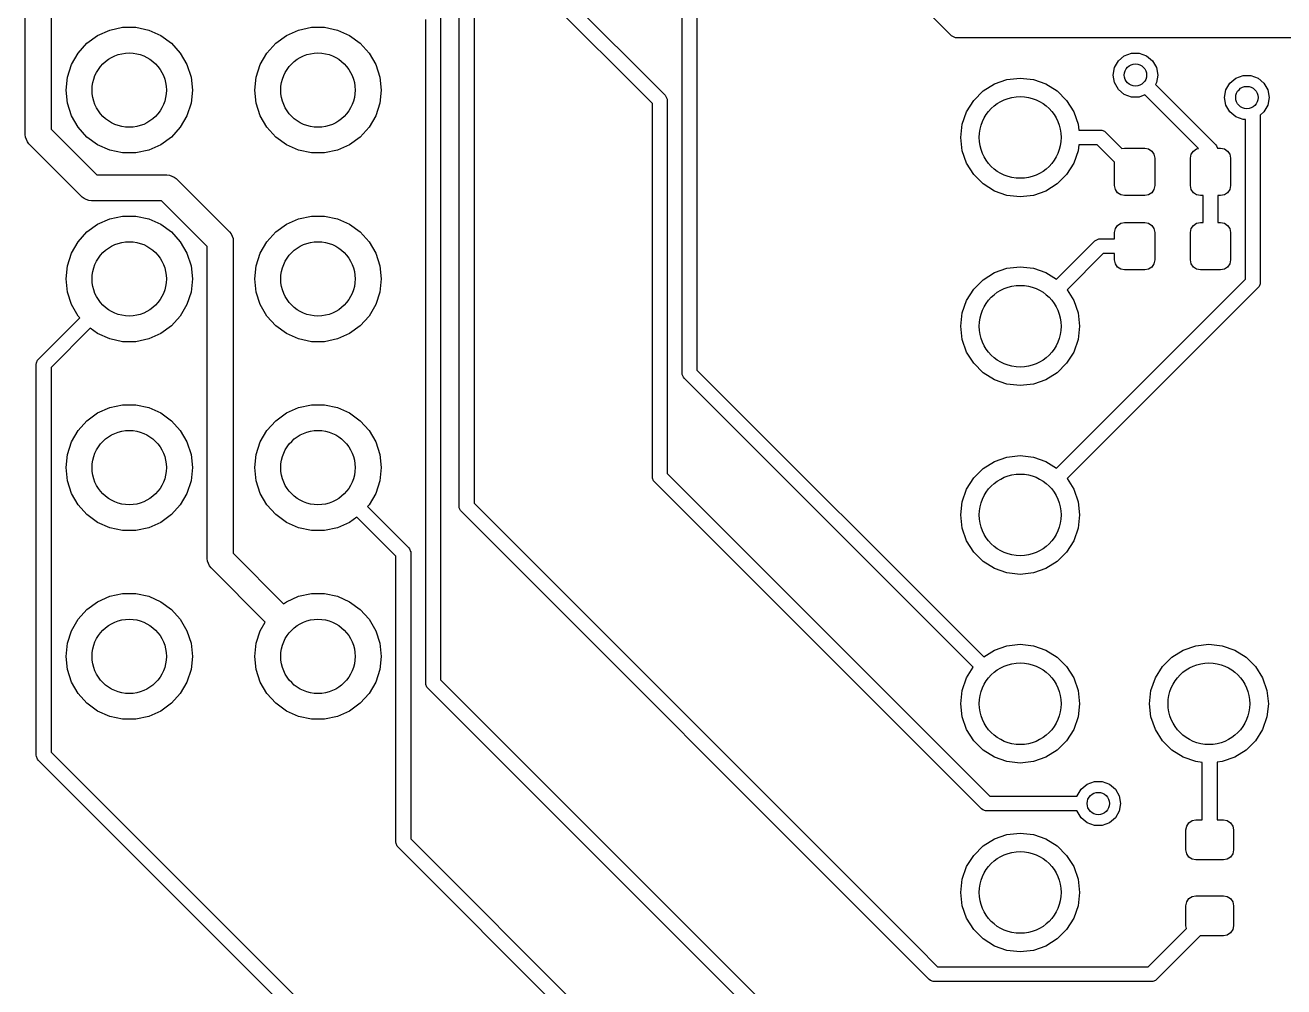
# Model space of a CAD drawing. Extents: x 2.09 to 5.54, y -4.3 to -1.49.
# Drawn here: x 2.089 to 2.756, y -3.719 to -3.21 of the extents above; entities that cross this region are included whole.
import ezdxf

# ---------------------------------------------------------------- set-up
doc = ezdxf.new("R2010")
doc.units = 0
doc.header["$MEASUREMENT"] = 0
doc.layers.add('BLACK', color=7, linetype='CONTINUOUS')

msp = doc.modelspace()

# ---------------------------------------------------------------- linework, layer by layer
at = {"layer": 'BLACK', "linetype": 'CONTINUOUS'}
for p, q in [((2.43701, -3.394), (2.43701, -2.99376)), ((2.44488, -2.99213), (2.44488, -3.39237)), ((2.08898, -3.26761), (2.08898, -3.02412)), ((2.10276, -3.02697), (2.10276, -3.26476)), ((2.26774, -3.08659), (2.42798, -3.24682)), ((2.42126, -3.25124), (2.26333, -3.09331)), ((2.57977, -3.21526), (2.48737, -3.12286)), ((2.3189, -3.24803), (2.3189, -3.19992)), ((2.32677, -3.19992), (2.32677, -3.24803)), ((2.30118, -3.55817), (2.30118, -3.20675)), ((2.30906, -3.20512), (2.30906, -3.55654)), ((2.12736, -3.21511), (2.13375, -3.21227)), ((2.13375, -3.21227), (2.1406, -3.21081)), ((2.1406, -3.21081), (2.14759, -3.21081)), ((2.14759, -3.21081), (2.15444, -3.21227)), ((2.15444, -3.21227), (2.16083, -3.21511)), ((2.22736, -3.21511), (2.23375, -3.21227)), ((2.23375, -3.21227), (2.2406, -3.21081)), ((2.2406, -3.21081), (2.24759, -3.21081)), ((2.24759, -3.21081), (2.25444, -3.21227)), ((2.25444, -3.21227), (2.26083, -3.21511)), ((2.11702, -3.22442), (2.1217, -3.21923)), ((2.1217, -3.21923), (2.12736, -3.21511)), ((2.16083, -3.21511), (2.16649, -3.21923)), ((2.16649, -3.21923), (2.17117, -3.22442)), ((2.21702, -3.22442), (2.2217, -3.21923)), ((2.2217, -3.21923), (2.22736, -3.21511)), ((2.26083, -3.21511), (2.26649, -3.21923)), ((2.26649, -3.21923), (2.27117, -3.22442)), ((2.58036, -3.21575), (2.57977, -3.21526)), ((2.58078, -3.21592), (2.58036, -3.21575)), ((2.58178, -3.21633), (2.58078, -3.21592)), ((2.58255, -3.21641), (2.58178, -3.21633)), ((3.01399, -3.21641), (2.58255, -3.21641)), ((2.11352, -3.23048), (2.11702, -3.22442)), ((2.17117, -3.22442), (2.17467, -3.23048)), ((2.21352, -3.23048), (2.21702, -3.22442)), ((2.27117, -3.22442), (2.27467, -3.23048)), ((2.66812, -3.2285), (2.67126, -3.22587)), ((2.67126, -3.22587), (2.67511, -3.22446)), ((2.67511, -3.22446), (2.67922, -3.22446)), ((2.67922, -3.22446), (2.68307, -3.22587)), ((2.68307, -3.22587), (2.68621, -3.2285)), ((2.11136, -3.23714), (2.11352, -3.23048)), ((2.17467, -3.23048), (2.17683, -3.23714)), ((2.21136, -3.23714), (2.21352, -3.23048)), ((2.27467, -3.23048), (2.27683, -3.23714)), ((2.66535, -3.23609), (2.66607, -3.23205)), ((2.66607, -3.23205), (2.66812, -3.2285)), ((2.68621, -3.2285), (2.68826, -3.23205)), ((2.68826, -3.23205), (2.68898, -3.23609)), ((2.11063, -3.24409), (2.11136, -3.23714)), ((2.17683, -3.23714), (2.17756, -3.24409)), ((2.21063, -3.24409), (2.21136, -3.23714)), ((2.27683, -3.23714), (2.27756, -3.24409)), ((2.60244, -3.24079), (2.6091, -3.23846)), ((2.6091, -3.23846), (2.61611, -3.23767)), ((2.61611, -3.23767), (2.62312, -3.23846)), ((2.62312, -3.23846), (2.62978, -3.24079)), ((2.66607, -3.24013), (2.66535, -3.23609)), ((2.66812, -3.24369), (2.66607, -3.24013)), ((2.68826, -3.24013), (2.68772, -3.24108)), ((2.68898, -3.23609), (2.68826, -3.24013)), ((2.72512, -3.24399), (2.72717, -3.24044)), ((2.72717, -3.24044), (2.73031, -3.2378)), ((2.73031, -3.2378), (2.73417, -3.2364)), ((2.73417, -3.2364), (2.73827, -3.2364)), ((2.73827, -3.2364), (2.74213, -3.2378)), ((2.74213, -3.2378), (2.74527, -3.24044)), ((2.74527, -3.24044), (2.74732, -3.24399)), ((2.11136, -3.25105), (2.11063, -3.24409)), ((2.17756, -3.24409), (2.17683, -3.25105)), ((2.21136, -3.25105), (2.21063, -3.24409)), ((2.27756, -3.24409), (2.27683, -3.25105)), ((2.42798, -3.24682), (2.42847, -3.24742)), ((2.59149, -3.24953), (2.59647, -3.24454)), ((2.59647, -3.24454), (2.60244, -3.24079)), ((2.62978, -3.24079), (2.63575, -3.24454)), ((2.63575, -3.24454), (2.64073, -3.24953)), ((2.67126, -3.24632), (2.66812, -3.24369)), ((2.67511, -3.24773), (2.67126, -3.24632)), ((2.68216, -3.24666), (2.67922, -3.24773)), ((2.71052, -3.27502), (2.68216, -3.24666)), ((2.68772, -3.24108), (2.71971, -3.27307)), ((2.72441, -3.24803), (2.72512, -3.24399)), ((2.74732, -3.24399), (2.74803, -3.24803)), ((2.11352, -3.25771), (2.11136, -3.25105)), ((2.17683, -3.25105), (2.17467, -3.25771)), ((2.21352, -3.25771), (2.21136, -3.25105)), ((2.27683, -3.25105), (2.27467, -3.25771)), ((2.3189, -3.46457), (2.3189, -3.24803)), ((2.32677, -3.24803), (2.32677, -3.46294)), ((2.42126, -3.44882), (2.42126, -3.25124)), ((2.42847, -3.24742), (2.42847, -3.24742)), ((2.42847, -3.24742), (2.42906, -3.24884)), ((2.42906, -3.24884), (2.42913, -3.24961)), ((2.42913, -3.24961), (2.42913, -3.44719)), ((2.58773, -3.2555), (2.59149, -3.24953)), ((2.64073, -3.24953), (2.64449, -3.2555)), ((2.67922, -3.24773), (2.67511, -3.24773)), ((2.72512, -3.25207), (2.72441, -3.24803)), ((2.72717, -3.25562), (2.72512, -3.25207)), ((2.74732, -3.25207), (2.74527, -3.25562)), ((2.74803, -3.24803), (2.74732, -3.25207)), ((2.11702, -3.26376), (2.11352, -3.25771)), ((2.17467, -3.25771), (2.17117, -3.26376)), ((2.21702, -3.26376), (2.21352, -3.25771)), ((2.27467, -3.25771), (2.27117, -3.26376)), ((2.5854, -3.26216), (2.58773, -3.2555)), ((2.64449, -3.2555), (2.64682, -3.26216)), ((2.73031, -3.25826), (2.72717, -3.25562)), ((2.73417, -3.25966), (2.73031, -3.25826)), ((2.73543, -3.25966), (2.73417, -3.25966)), ((2.73543, -3.34427), (2.73543, -3.25966)), ((2.74527, -3.25562), (2.74331, -3.25727)), ((2.74331, -3.25727), (2.74331, -3.34591)), ((2.10276, -3.26476), (2.12697, -3.28898)), ((2.1217, -3.26896), (2.11702, -3.26376)), ((2.17117, -3.26376), (2.16649, -3.26896)), ((2.2217, -3.26896), (2.21702, -3.26376)), ((2.27117, -3.26376), (2.26649, -3.26896)), ((2.58461, -3.26917), (2.5854, -3.26216)), ((2.64682, -3.26216), (2.64716, -3.26523)), ((2.64716, -3.26523), (2.65854, -3.26523)), ((2.65854, -3.26523), (2.6593, -3.2653)), ((2.6593, -3.2653), (2.66072, -3.26589)), ((2.66072, -3.26589), (2.66132, -3.26638)), ((2.66132, -3.26638), (2.67003, -3.27509)), ((2.08911, -3.26896), (2.08898, -3.26761)), ((2.09014, -3.27144), (2.08911, -3.26896)), ((2.09099, -3.27249), (2.09014, -3.27144)), ((2.09014, -3.27144), (2.09014, -3.27144)), ((2.11925, -3.30074), (2.09099, -3.27249)), ((2.12736, -3.27308), (2.1217, -3.26896)), ((2.13375, -3.27592), (2.12736, -3.27308)), ((2.16083, -3.27308), (2.15444, -3.27592)), ((2.16649, -3.26896), (2.16083, -3.27308)), ((2.22736, -3.27308), (2.2217, -3.26896)), ((2.23375, -3.27592), (2.22736, -3.27308)), ((2.26083, -3.27308), (2.25444, -3.27592)), ((2.26649, -3.26896), (2.26083, -3.27308)), ((2.5854, -3.27617), (2.58461, -3.26917)), ((2.64716, -3.2731), (2.64682, -3.27617)), ((2.6569, -3.2731), (2.64716, -3.2731)), ((2.66614, -3.28234), (2.6569, -3.2731)), ((2.71971, -3.27307), (2.7202, -3.27367)), ((2.7202, -3.27367), (2.72067, -3.2748)), ((2.1406, -3.27738), (2.13375, -3.27592)), ((2.14759, -3.27738), (2.1406, -3.27738)), ((2.15444, -3.27592), (2.14759, -3.27738)), ((2.2406, -3.27738), (2.23375, -3.27592)), ((2.24759, -3.27738), (2.2406, -3.27738)), ((2.25444, -3.27592), (2.24759, -3.27738)), ((2.58773, -3.28283), (2.5854, -3.27617)), ((2.64682, -3.27617), (2.64449, -3.28283)), ((2.67003, -3.27509), (2.67146, -3.2748)), ((2.67146, -3.2748), (2.68209, -3.2748)), ((2.68209, -3.2748), (2.68412, -3.27521)), ((2.68412, -3.27521), (2.68584, -3.27636)), ((2.68584, -3.27636), (2.687, -3.27808)), ((2.687, -3.27808), (2.6874, -3.28012)), ((2.6874, -3.28012), (2.6874, -3.29469)), ((2.7063, -3.28012), (2.7067, -3.27808)), ((2.7063, -3.29469), (2.7063, -3.28012)), ((2.7067, -3.27808), (2.70786, -3.27636)), ((2.70786, -3.27636), (2.70958, -3.27521)), ((2.70958, -3.27521), (2.71052, -3.27502)), ((2.72067, -3.2748), (2.72224, -3.2748)), ((2.72224, -3.2748), (2.72428, -3.27521)), ((2.72428, -3.27521), (2.726, -3.27636)), ((2.726, -3.27636), (2.72715, -3.27808)), ((2.72715, -3.27808), (2.72756, -3.28012)), ((2.72756, -3.28012), (2.72756, -3.29469)), ((2.59149, -3.2888), (2.58773, -3.28283)), ((2.64449, -3.28283), (2.64073, -3.2888)), ((2.66614, -3.29469), (2.66614, -3.28234)), ((2.12697, -3.28898), (2.16407, -3.28898)), ((2.16407, -3.28898), (2.16542, -3.28911)), ((2.16542, -3.28911), (2.1679, -3.29014)), ((2.1679, -3.29014), (2.1679, -3.29014)), ((2.1679, -3.29014), (2.16894, -3.29099)), ((2.16894, -3.29099), (2.19719, -3.31925)), ((2.59647, -3.29379), (2.59149, -3.2888)), ((2.60244, -3.29754), (2.59647, -3.29379)), ((2.63575, -3.29379), (2.62978, -3.29754)), ((2.64073, -3.2888), (2.63575, -3.29379)), ((2.6091, -3.29987), (2.60244, -3.29754)), ((2.61611, -3.30066), (2.6091, -3.29987)), ((2.62312, -3.29987), (2.61611, -3.30066)), ((2.62978, -3.29754), (2.62312, -3.29987)), ((2.66655, -3.29672), (2.66614, -3.29469)), ((2.6677, -3.29844), (2.66655, -3.29672)), ((2.66942, -3.2996), (2.6677, -3.29844)), ((2.67146, -3.3), (2.66942, -3.2996)), ((2.68209, -3.3), (2.67146, -3.3)), ((2.68412, -3.2996), (2.68209, -3.3)), ((2.68584, -3.29844), (2.68412, -3.2996)), ((2.687, -3.29672), (2.68584, -3.29844)), ((2.6874, -3.29469), (2.687, -3.29672)), ((2.7067, -3.29672), (2.7063, -3.29469)), ((2.70786, -3.29844), (2.7067, -3.29672)), ((2.70958, -3.2996), (2.70786, -3.29844)), ((2.71161, -3.3), (2.70958, -3.2996)), ((2.71299, -3.3), (2.71161, -3.3)), ((2.71299, -3.31417), (2.71299, -3.3)), ((2.72224, -3.3), (2.72087, -3.3)), ((2.72087, -3.3), (2.72087, -3.31417)), ((2.72428, -3.2996), (2.72224, -3.3)), ((2.726, -3.29844), (2.72428, -3.2996)), ((2.72715, -3.29672), (2.726, -3.29844)), ((2.72756, -3.29469), (2.72715, -3.29672)), ((2.12029, -3.30159), (2.11925, -3.30074)), ((2.12132, -3.30202), (2.12029, -3.30159)), ((2.12029, -3.30159), (2.12029, -3.30159)), ((2.12277, -3.30262), (2.12132, -3.30202)), ((2.12412, -3.30276), (2.12277, -3.30262)), ((2.12277, -3.30262), (2.12277, -3.30262)), ((2.16122, -3.30276), (2.12412, -3.30276)), ((2.18543, -3.32697), (2.16122, -3.30276)), ((2.12736, -3.31511), (2.13375, -3.31227)), ((2.13375, -3.31227), (2.1406, -3.31081)), ((2.1406, -3.31081), (2.14759, -3.31081)), ((2.14759, -3.31081), (2.15444, -3.31227)), ((2.15444, -3.31227), (2.16083, -3.31511)), ((2.22736, -3.31511), (2.23375, -3.31227)), ((2.23375, -3.31227), (2.2406, -3.31081)), ((2.2406, -3.31081), (2.24759, -3.31081)), ((2.24759, -3.31081), (2.25444, -3.31227)), ((2.25444, -3.31227), (2.26083, -3.31511)), ((2.11702, -3.32442), (2.1217, -3.31923)), ((2.1217, -3.31923), (2.12736, -3.31511)), ((2.16083, -3.31511), (2.16649, -3.31923)), ((2.16649, -3.31923), (2.17117, -3.32442)), ((2.19719, -3.31925), (2.19805, -3.32029)), ((2.19805, -3.32029), (2.19805, -3.32029)), ((2.19805, -3.32029), (2.19805, -3.32029)), ((2.19805, -3.32029), (2.19908, -3.32277)), ((2.21702, -3.32442), (2.2217, -3.31923)), ((2.2217, -3.31923), (2.22736, -3.31511)), ((2.26083, -3.31511), (2.26649, -3.31923)), ((2.26649, -3.31923), (2.27117, -3.32442)), ((2.66614, -3.31949), (2.66655, -3.31745)), ((2.66614, -3.32283), (2.66614, -3.31949)), ((2.66655, -3.31745), (2.6677, -3.31573)), ((2.6677, -3.31573), (2.66942, -3.31458)), ((2.66942, -3.31458), (2.67146, -3.31417)), ((2.67146, -3.31417), (2.68209, -3.31417)), ((2.68209, -3.31417), (2.68412, -3.31458)), ((2.68412, -3.31458), (2.68584, -3.31573)), ((2.68584, -3.31573), (2.687, -3.31745)), ((2.687, -3.31745), (2.6874, -3.31949)), ((2.6874, -3.31949), (2.6874, -3.33406)), ((2.7063, -3.31949), (2.7067, -3.31745)), ((2.7063, -3.33406), (2.7063, -3.31949)), ((2.7067, -3.31745), (2.70786, -3.31573)), ((2.70786, -3.31573), (2.70958, -3.31458)), ((2.70958, -3.31458), (2.71161, -3.31417)), ((2.71161, -3.31417), (2.71299, -3.31417)), ((2.72087, -3.31417), (2.72224, -3.31417)), ((2.72224, -3.31417), (2.72428, -3.31458)), ((2.72428, -3.31458), (2.726, -3.31573)), ((2.726, -3.31573), (2.72715, -3.31745)), ((2.72715, -3.31745), (2.72756, -3.31949)), ((2.72756, -3.31949), (2.72756, -3.33406)), ((2.11352, -3.33048), (2.11702, -3.32442)), ((2.17117, -3.32442), (2.17467, -3.33048)), ((2.18543, -3.49232), (2.18543, -3.32697)), ((2.19908, -3.32277), (2.19908, -3.32277)), ((2.19908, -3.32277), (2.19921, -3.32412)), ((2.19921, -3.32412), (2.19921, -3.48947)), ((2.21352, -3.33048), (2.21702, -3.32442)), ((2.27117, -3.32442), (2.27467, -3.33048)), ((2.63539, -3.34432), (2.65572, -3.32399)), ((2.65572, -3.32399), (2.65632, -3.3235)), ((2.65632, -3.3235), (2.65774, -3.32291)), ((2.65774, -3.32291), (2.6585, -3.32283)), ((2.6585, -3.32283), (2.66614, -3.32283)), ((2.11136, -3.33714), (2.11352, -3.33048)), ((2.17467, -3.33048), (2.17683, -3.33714)), ((2.21136, -3.33714), (2.21352, -3.33048)), ((2.27467, -3.33048), (2.27683, -3.33714)), ((2.66013, -3.33071), (2.64096, -3.34988)), ((2.66614, -3.33071), (2.66013, -3.33071)), ((2.66614, -3.33406), (2.66614, -3.33071)), ((2.11063, -3.34409), (2.11136, -3.33714)), ((2.17683, -3.33714), (2.17756, -3.34409)), ((2.21063, -3.34409), (2.21136, -3.33714)), ((2.27683, -3.33714), (2.27756, -3.34409)), ((2.60244, -3.34079), (2.6091, -3.33846)), ((2.6091, -3.33846), (2.61611, -3.33767)), ((2.61611, -3.33767), (2.62312, -3.33846)), ((2.62312, -3.33846), (2.62978, -3.34079)), ((2.66655, -3.33609), (2.66614, -3.33406)), ((2.6677, -3.33781), (2.66655, -3.33609)), ((2.66942, -3.33897), (2.6677, -3.33781)), ((2.67146, -3.33937), (2.66942, -3.33897)), ((2.68209, -3.33937), (2.67146, -3.33937)), ((2.68412, -3.33897), (2.68209, -3.33937)), ((2.68584, -3.33781), (2.68412, -3.33897)), ((2.687, -3.33609), (2.68584, -3.33781)), ((2.6874, -3.33406), (2.687, -3.33609)), ((2.7067, -3.33609), (2.7063, -3.33406)), ((2.70786, -3.33781), (2.7067, -3.33609)), ((2.70958, -3.33897), (2.70786, -3.33781)), ((2.71161, -3.33937), (2.70958, -3.33897)), ((2.72224, -3.33937), (2.71161, -3.33937)), ((2.72428, -3.33897), (2.72224, -3.33937)), ((2.726, -3.33781), (2.72428, -3.33897)), ((2.72715, -3.33609), (2.726, -3.33781)), ((2.72756, -3.33406), (2.72715, -3.33609)), ((2.11136, -3.35105), (2.11063, -3.34409)), ((2.17756, -3.34409), (2.17683, -3.35105)), ((2.21136, -3.35105), (2.21063, -3.34409)), ((2.27756, -3.34409), (2.27683, -3.35105)), ((2.59149, -3.34953), (2.59647, -3.34454)), ((2.59647, -3.34454), (2.60244, -3.34079)), ((2.62978, -3.34079), (2.63539, -3.34432)), ((2.63539, -3.44432), (2.73543, -3.34427)), ((2.74323, -3.34667), (2.74264, -3.34809)), ((2.74331, -3.34591), (2.74323, -3.34667)), ((2.11352, -3.35771), (2.11136, -3.35105)), ((2.17683, -3.35105), (2.17467, -3.35771)), ((2.21352, -3.35771), (2.21136, -3.35105)), ((2.27683, -3.35105), (2.27467, -3.35771)), ((2.58773, -3.3555), (2.59149, -3.34953)), ((2.74215, -3.34869), (2.64096, -3.44988)), ((2.64096, -3.34988), (2.64449, -3.3555)), ((2.74264, -3.34809), (2.74215, -3.34869)), ((2.11702, -3.36376), (2.11352, -3.35771)), ((2.17467, -3.35771), (2.17117, -3.36376)), ((2.21702, -3.36376), (2.21352, -3.35771)), ((2.27467, -3.35771), (2.27117, -3.36376)), ((2.5854, -3.36216), (2.58773, -3.3555)), ((2.64449, -3.3555), (2.64682, -3.36216)), ((2.09604, -3.38659), (2.11789, -3.36473)), ((2.11789, -3.36473), (2.11702, -3.36376)), ((2.17117, -3.36376), (2.16649, -3.36896)), ((2.2217, -3.36896), (2.21702, -3.36376)), ((2.27117, -3.36376), (2.26649, -3.36896)), ((2.58461, -3.36917), (2.5854, -3.36216)), ((2.64682, -3.36216), (2.64761, -3.36917)), ((2.12349, -3.37026), (2.10276, -3.391)), ((2.12736, -3.37308), (2.12349, -3.37026)), ((2.13375, -3.37592), (2.12736, -3.37308)), ((2.16083, -3.37308), (2.15444, -3.37592)), ((2.16649, -3.36896), (2.16083, -3.37308)), ((2.22736, -3.37308), (2.2217, -3.36896)), ((2.23375, -3.37592), (2.22736, -3.37308)), ((2.26083, -3.37308), (2.25444, -3.37592)), ((2.26649, -3.36896), (2.26083, -3.37308)), ((2.5854, -3.37617), (2.58461, -3.36917)), ((2.64761, -3.36917), (2.64682, -3.37617)), ((2.1406, -3.37738), (2.13375, -3.37592)), ((2.14759, -3.37738), (2.1406, -3.37738)), ((2.15444, -3.37592), (2.14759, -3.37738)), ((2.2406, -3.37738), (2.23375, -3.37592)), ((2.24759, -3.37738), (2.2406, -3.37738)), ((2.25444, -3.37592), (2.24759, -3.37738)), ((2.58773, -3.38283), (2.5854, -3.37617)), ((2.64682, -3.37617), (2.64449, -3.38283)), ((2.09496, -3.3886), (2.09555, -3.38718)), ((2.09555, -3.38718), (2.09604, -3.38659)), ((2.59149, -3.3888), (2.58773, -3.38283)), ((2.64449, -3.38283), (2.64073, -3.3888)), ((2.09488, -3.38937), (2.09496, -3.3886)), ((2.09488, -3.59642), (2.09488, -3.38937)), ((2.10276, -3.391), (2.10276, -3.59479)), ((2.43708, -3.39477), (2.43701, -3.394)), ((2.44488, -3.39237), (2.59683, -3.54432)), ((2.59647, -3.39379), (2.59149, -3.3888)), ((2.60244, -3.39754), (2.59647, -3.39379)), ((2.63575, -3.39379), (2.62978, -3.39754)), ((2.64073, -3.3888), (2.63575, -3.39379)), ((2.43767, -3.39619), (2.43708, -3.39477)), ((2.43816, -3.39678), (2.43767, -3.39619)), ((2.59126, -3.54988), (2.43816, -3.39678)), ((2.6091, -3.39987), (2.60244, -3.39754)), ((2.61611, -3.40066), (2.6091, -3.39987)), ((2.62312, -3.39987), (2.61611, -3.40066)), ((2.62978, -3.39754), (2.62312, -3.39987)), ((2.12736, -3.41511), (2.13375, -3.41227)), ((2.13375, -3.41227), (2.1406, -3.41081)), ((2.1406, -3.41081), (2.14759, -3.41081)), ((2.14759, -3.41081), (2.15444, -3.41227)), ((2.15444, -3.41227), (2.16083, -3.41511)), ((2.22736, -3.41511), (2.23375, -3.41227)), ((2.23375, -3.41227), (2.2406, -3.41081)), ((2.2406, -3.41081), (2.24759, -3.41081)), ((2.24759, -3.41081), (2.25444, -3.41227)), ((2.25444, -3.41227), (2.26083, -3.41511)), ((2.11702, -3.42442), (2.1217, -3.41923)), ((2.1217, -3.41923), (2.12736, -3.41511)), ((2.16083, -3.41511), (2.16649, -3.41923)), ((2.16649, -3.41923), (2.17117, -3.42442)), ((2.21702, -3.42442), (2.2217, -3.41923)), ((2.2217, -3.41923), (2.22736, -3.41511)), ((2.26083, -3.41511), (2.26649, -3.41923)), ((2.26649, -3.41923), (2.27117, -3.42442)), ((2.11352, -3.43048), (2.11702, -3.42442)), ((2.17117, -3.42442), (2.17467, -3.43048)), ((2.21352, -3.43048), (2.21702, -3.42442)), ((2.27117, -3.42442), (2.27467, -3.43048)), ((2.11136, -3.43714), (2.11352, -3.43048)), ((2.17467, -3.43048), (2.17683, -3.43714)), ((2.21136, -3.43714), (2.21352, -3.43048)), ((2.27467, -3.43048), (2.27683, -3.43714)), ((2.11063, -3.44409), (2.11136, -3.43714)), ((2.17683, -3.43714), (2.17756, -3.44409)), ((2.21063, -3.44409), (2.21136, -3.43714)), ((2.27683, -3.43714), (2.27756, -3.44409)), ((2.60244, -3.44079), (2.6091, -3.43846)), ((2.6091, -3.43846), (2.61611, -3.43767)), ((2.61611, -3.43767), (2.62312, -3.43846)), ((2.62312, -3.43846), (2.62978, -3.44079)), ((2.11136, -3.45105), (2.11063, -3.44409)), ((2.17756, -3.44409), (2.17683, -3.45105)), ((2.21136, -3.45105), (2.21063, -3.44409)), ((2.27756, -3.44409), (2.27683, -3.45105)), ((2.42913, -3.44719), (2.60006, -3.61811)), ((2.59149, -3.44953), (2.59647, -3.44454)), ((2.59647, -3.44454), (2.60244, -3.44079)), ((2.62978, -3.44079), (2.63539, -3.44432)), ((2.11352, -3.45771), (2.11136, -3.45105)), ((2.17683, -3.45105), (2.17467, -3.45771)), ((2.21352, -3.45771), (2.21136, -3.45105)), ((2.27683, -3.45105), (2.27467, -3.45771)), ((2.42134, -3.44959), (2.42126, -3.44882)), ((2.42192, -3.45101), (2.42134, -3.44959)), ((2.42241, -3.4516), (2.42192, -3.45101)), ((2.59564, -3.62483), (2.42241, -3.4516)), ((2.58773, -3.4555), (2.59149, -3.44953)), ((2.64096, -3.44988), (2.64449, -3.4555)), ((2.11702, -3.46376), (2.11352, -3.45771)), ((2.17467, -3.45771), (2.17117, -3.46376)), ((2.21702, -3.46376), (2.21352, -3.45771)), ((2.27467, -3.45771), (2.27117, -3.46376)), ((2.5854, -3.46216), (2.58773, -3.4555)), ((2.64449, -3.4555), (2.64682, -3.46216)), ((2.1217, -3.46896), (2.11702, -3.46376)), ((2.17117, -3.46376), (2.16649, -3.46896)), ((2.2217, -3.46896), (2.21702, -3.46376)), ((2.27117, -3.46376), (2.2703, -3.46473)), ((2.2703, -3.46473), (2.29215, -3.48659)), ((2.31897, -3.46534), (2.3189, -3.46457)), ((2.31956, -3.46675), (2.31897, -3.46534)), ((2.32005, -3.46735), (2.31956, -3.46675)), ((2.55627, -3.70357), (2.32005, -3.46735)), ((2.32677, -3.46294), (2.56184, -3.698)), ((2.58461, -3.46917), (2.5854, -3.46216)), ((2.64682, -3.46216), (2.64761, -3.46917)), ((2.12736, -3.47308), (2.1217, -3.46896)), ((2.13375, -3.47592), (2.12736, -3.47308)), ((2.16083, -3.47308), (2.15444, -3.47592)), ((2.16649, -3.46896), (2.16083, -3.47308)), ((2.22736, -3.47308), (2.2217, -3.46896)), ((2.23375, -3.47592), (2.22736, -3.47308)), ((2.26083, -3.47308), (2.25444, -3.47592)), ((2.2647, -3.47026), (2.26083, -3.47308)), ((2.28543, -3.491), (2.2647, -3.47026)), ((2.5854, -3.47617), (2.58461, -3.46917)), ((2.64761, -3.46917), (2.64682, -3.47617)), ((2.1406, -3.47738), (2.13375, -3.47592)), ((2.14759, -3.47738), (2.1406, -3.47738)), ((2.15444, -3.47592), (2.14759, -3.47738)), ((2.2406, -3.47738), (2.23375, -3.47592)), ((2.24759, -3.47738), (2.2406, -3.47738)), ((2.25444, -3.47592), (2.24759, -3.47738)), ((2.58773, -3.48283), (2.5854, -3.47617)), ((2.64682, -3.47617), (2.64449, -3.48283)), ((2.29215, -3.48659), (2.29264, -3.48718)), ((2.29264, -3.48718), (2.29319, -3.4885)), ((2.59149, -3.4888), (2.58773, -3.48283)), ((2.64449, -3.48283), (2.64073, -3.4888)), ((2.18557, -3.49367), (2.18543, -3.49232)), ((2.18659, -3.49615), (2.18557, -3.49367)), ((2.19921, -3.48947), (2.22591, -3.51617)), ((2.28543, -3.64243), (2.28543, -3.491)), ((2.29319, -3.4885), (2.29323, -3.4886)), ((2.29323, -3.4886), (2.29331, -3.48937)), ((2.29331, -3.48937), (2.29331, -3.64079)), ((2.59647, -3.49379), (2.59149, -3.4888)), ((2.60244, -3.49754), (2.59647, -3.49379)), ((2.63575, -3.49379), (2.62978, -3.49754)), ((2.64073, -3.4888), (2.63575, -3.49379)), ((2.18745, -3.49719), (2.18659, -3.49615)), ((2.18659, -3.49615), (2.18659, -3.49615)), ((2.21616, -3.52591), (2.18745, -3.49719)), ((2.6091, -3.49987), (2.60244, -3.49754)), ((2.61611, -3.50066), (2.6091, -3.49987)), ((2.62312, -3.49987), (2.61611, -3.50066)), ((2.62978, -3.49754), (2.62312, -3.49987)), ((2.12736, -3.51511), (2.13375, -3.51227)), ((2.13375, -3.51227), (2.1406, -3.51081)), ((2.1406, -3.51081), (2.14759, -3.51081)), ((2.14759, -3.51081), (2.15444, -3.51227)), ((2.15444, -3.51227), (2.16083, -3.51511)), ((2.22736, -3.51511), (2.23375, -3.51227)), ((2.23375, -3.51227), (2.2406, -3.51081)), ((2.2406, -3.51081), (2.24759, -3.51081)), ((2.24759, -3.51081), (2.25444, -3.51227)), ((2.25444, -3.51227), (2.26083, -3.51511)), ((2.11702, -3.52442), (2.1217, -3.51923)), ((2.1217, -3.51923), (2.12736, -3.51511)), ((2.16083, -3.51511), (2.16649, -3.51923)), ((2.16649, -3.51923), (2.17117, -3.52442)), ((2.22591, -3.51617), (2.22736, -3.51511)), ((2.26083, -3.51511), (2.26649, -3.51923)), ((2.26649, -3.51923), (2.27117, -3.52442)), ((2.11352, -3.53048), (2.11702, -3.52442)), ((2.17117, -3.52442), (2.17467, -3.53048)), ((2.21352, -3.53048), (2.21616, -3.52591)), ((2.27117, -3.52442), (2.27467, -3.53048)), ((2.11136, -3.53714), (2.11352, -3.53048)), ((2.17467, -3.53048), (2.17683, -3.53714)), ((2.21136, -3.53714), (2.21352, -3.53048)), ((2.27467, -3.53048), (2.27683, -3.53714)), ((2.11063, -3.54409), (2.11136, -3.53714)), ((2.17683, -3.53714), (2.17756, -3.54409)), ((2.21063, -3.54409), (2.21136, -3.53714)), ((2.27683, -3.53714), (2.27756, -3.54409)), ((2.60244, -3.54079), (2.6091, -3.53846)), ((2.6091, -3.53846), (2.61611, -3.53767)), ((2.61611, -3.53767), (2.62312, -3.53846)), ((2.62312, -3.53846), (2.62978, -3.54079)), ((2.70244, -3.54079), (2.7091, -3.53846)), ((2.7091, -3.53846), (2.71611, -3.53767)), ((2.71611, -3.53767), (2.72312, -3.53846)), ((2.72312, -3.53846), (2.72978, -3.54079)), ((2.11136, -3.55105), (2.11063, -3.54409)), ((2.17756, -3.54409), (2.17683, -3.55105)), ((2.21136, -3.55105), (2.21063, -3.54409)), ((2.27756, -3.54409), (2.27683, -3.55105)), ((2.59683, -3.54432), (2.60244, -3.54079)), ((2.62978, -3.54079), (2.63575, -3.54454)), ((2.63575, -3.54454), (2.64073, -3.54953)), ((2.69149, -3.54953), (2.69647, -3.54454)), ((2.69647, -3.54454), (2.70244, -3.54079)), ((2.72978, -3.54079), (2.73575, -3.54454)), ((2.73575, -3.54454), (2.74073, -3.54953)), ((2.11352, -3.55771), (2.11136, -3.55105)), ((2.17683, -3.55105), (2.17467, -3.55771)), ((2.21352, -3.55771), (2.21136, -3.55105)), ((2.27683, -3.55105), (2.27467, -3.55771)), ((2.58773, -3.5555), (2.59126, -3.54988)), ((2.64073, -3.54953), (2.64449, -3.5555)), ((2.68773, -3.5555), (2.69149, -3.54953)), ((2.74073, -3.54953), (2.74449, -3.5555)), ((2.11702, -3.56376), (2.11352, -3.55771)), ((2.17467, -3.55771), (2.17117, -3.56376)), ((2.21702, -3.56376), (2.21352, -3.55771)), ((2.27467, -3.55771), (2.27117, -3.56376)), ((2.30126, -3.55894), (2.30118, -3.55817)), ((2.30184, -3.56036), (2.30126, -3.55894)), ((2.30233, -3.56096), (2.30184, -3.56036)), ((2.30906, -3.55654), (2.59683, -3.84432)), ((2.5854, -3.56216), (2.58773, -3.5555)), ((2.64449, -3.5555), (2.64682, -3.56216)), ((2.6854, -3.56216), (2.68773, -3.5555)), ((2.74449, -3.5555), (2.74682, -3.56216)), ((2.1217, -3.56896), (2.11702, -3.56376)), ((2.17117, -3.56376), (2.16649, -3.56896)), ((2.2217, -3.56896), (2.21702, -3.56376)), ((2.27117, -3.56376), (2.26649, -3.56896)), ((2.59126, -3.84988), (2.30233, -3.56096)), ((2.58461, -3.56917), (2.5854, -3.56216)), ((2.64682, -3.56216), (2.64761, -3.56917)), ((2.68461, -3.56917), (2.6854, -3.56216)), ((2.74682, -3.56216), (2.74761, -3.56917)), ((2.12736, -3.57308), (2.1217, -3.56896)), ((2.13375, -3.57592), (2.12736, -3.57308)), ((2.16083, -3.57308), (2.15444, -3.57592)), ((2.16649, -3.56896), (2.16083, -3.57308)), ((2.22736, -3.57308), (2.2217, -3.56896)), ((2.23375, -3.57592), (2.22736, -3.57308)), ((2.26083, -3.57308), (2.25444, -3.57592)), ((2.26649, -3.56896), (2.26083, -3.57308)), ((2.5854, -3.57617), (2.58461, -3.56917)), ((2.64761, -3.56917), (2.64682, -3.57617)), ((2.6854, -3.57617), (2.68461, -3.56917)), ((2.74761, -3.56917), (2.74682, -3.57617)), ((2.1406, -3.57738), (2.13375, -3.57592)), ((2.14759, -3.57738), (2.1406, -3.57738)), ((2.15444, -3.57592), (2.14759, -3.57738)), ((2.2406, -3.57738), (2.23375, -3.57592)), ((2.24759, -3.57738), (2.2406, -3.57738)), ((2.25444, -3.57592), (2.24759, -3.57738)), ((2.58773, -3.58283), (2.5854, -3.57617)), ((2.64682, -3.57617), (2.64449, -3.58283)), ((2.68773, -3.58283), (2.6854, -3.57617)), ((2.74682, -3.57617), (2.74449, -3.58283)), ((2.59149, -3.5888), (2.58773, -3.58283)), ((2.64449, -3.58283), (2.64073, -3.5888)), ((2.69149, -3.5888), (2.68773, -3.58283)), ((2.74449, -3.58283), (2.74073, -3.5888)), ((2.59647, -3.59379), (2.59149, -3.5888)), ((2.60244, -3.59754), (2.59647, -3.59379)), ((2.63575, -3.59379), (2.62978, -3.59754)), ((2.64073, -3.5888), (2.63575, -3.59379)), ((2.69647, -3.59379), (2.69149, -3.5888)), ((2.70244, -3.59754), (2.69647, -3.59379)), ((2.73575, -3.59379), (2.72978, -3.59754)), ((2.74073, -3.5888), (2.73575, -3.59379)), ((2.09496, -3.59718), (2.09488, -3.59642)), ((2.09555, -3.5986), (2.09496, -3.59718)), ((2.09604, -3.5992), (2.09555, -3.5986)), ((2.56878, -4.07195), (2.09604, -3.5992)), ((2.10276, -3.59479), (2.5732, -4.06523)), ((2.6091, -3.59987), (2.60244, -3.59754)), ((2.61611, -3.60066), (2.6091, -3.59987)), ((2.62312, -3.59987), (2.61611, -3.60066)), ((2.62978, -3.59754), (2.62312, -3.59987)), ((2.7091, -3.59987), (2.70244, -3.59754)), ((2.7126, -3.60027), (2.7091, -3.59987)), ((2.7126, -3.63071), (2.7126, -3.60027)), ((2.72312, -3.59987), (2.72047, -3.60017)), ((2.72047, -3.60017), (2.72047, -3.63071)), ((2.72978, -3.59754), (2.72312, -3.59987)), ((2.64843, -3.61446), (2.65157, -3.61182)), ((2.65157, -3.61182), (2.65543, -3.61042)), ((2.65543, -3.61042), (2.65953, -3.61042)), ((2.65953, -3.61042), (2.66339, -3.61182)), ((2.66339, -3.61182), (2.66653, -3.61446)), ((2.60006, -3.61811), (2.64636, -3.61811)), ((2.64636, -3.61811), (2.64638, -3.61801)), ((2.64638, -3.61801), (2.64843, -3.61446)), ((2.66653, -3.61446), (2.66858, -3.61801)), ((2.66858, -3.61801), (2.66929, -3.62205)), ((2.59624, -3.62532), (2.59564, -3.62483)), ((2.59766, -3.62591), (2.59624, -3.62532)), ((2.59843, -3.62598), (2.59766, -3.62591)), ((2.64636, -3.62598), (2.59843, -3.62598)), ((2.64638, -3.62609), (2.64636, -3.62598)), ((2.64843, -3.62964), (2.64638, -3.62609)), ((2.66858, -3.62609), (2.66653, -3.62964)), ((2.66929, -3.62205), (2.66858, -3.62609)), ((2.65157, -3.63228), (2.64843, -3.62964)), ((2.65543, -3.63368), (2.65157, -3.63228)), ((2.65953, -3.63368), (2.65543, -3.63368)), ((2.66339, -3.63228), (2.65953, -3.63368)), ((2.66653, -3.62964), (2.66339, -3.63228)), ((2.70394, -3.63602), (2.70434, -3.63399)), ((2.70434, -3.63399), (2.70549, -3.63227)), ((2.70549, -3.63227), (2.70722, -3.63111)), ((2.70722, -3.63111), (2.70925, -3.63071)), ((2.70925, -3.63071), (2.7126, -3.63071)), ((2.72047, -3.63071), (2.72382, -3.63071)), ((2.72382, -3.63071), (2.72585, -3.63111)), ((2.72585, -3.63111), (2.72758, -3.63227)), ((2.72758, -3.63227), (2.72873, -3.63399)), ((2.72873, -3.63399), (2.72913, -3.63602)), ((2.60244, -3.64079), (2.6091, -3.63846)), ((2.6091, -3.63846), (2.61611, -3.63767)), ((2.61611, -3.63767), (2.62312, -3.63846)), ((2.62312, -3.63846), (2.62978, -3.64079)), ((2.70394, -3.64665), (2.70394, -3.63602)), ((2.72913, -3.63602), (2.72913, -3.64665)), ((2.28551, -3.64319), (2.28543, -3.64243)), ((2.2861, -3.64461), (2.28551, -3.64319)), ((2.28659, -3.64521), (2.2861, -3.64461)), ((2.59126, -3.94988), (2.28659, -3.64521)), ((2.29331, -3.64079), (2.59683, -3.94432)), ((2.59149, -3.64953), (2.59647, -3.64454)), ((2.59647, -3.64454), (2.60244, -3.64079)), ((2.62978, -3.64079), (2.63575, -3.64454)), ((2.63575, -3.64454), (2.64073, -3.64953)), ((2.70434, -3.64869), (2.70394, -3.64665)), ((2.72913, -3.64665), (2.72873, -3.64869)), ((2.58773, -3.6555), (2.59149, -3.64953)), ((2.64073, -3.64953), (2.64449, -3.6555)), ((2.70549, -3.65041), (2.70434, -3.64869)), ((2.70722, -3.65156), (2.70549, -3.65041)), ((2.70925, -3.65197), (2.70722, -3.65156)), ((2.72382, -3.65197), (2.70925, -3.65197)), ((2.72585, -3.65156), (2.72382, -3.65197)), ((2.72758, -3.65041), (2.72585, -3.65156)), ((2.72873, -3.64869), (2.72758, -3.65041)), ((2.5854, -3.66216), (2.58773, -3.6555)), ((2.64449, -3.6555), (2.64682, -3.66216)), ((2.58461, -3.66917), (2.5854, -3.66216)), ((2.64682, -3.66216), (2.64761, -3.66917)), ((2.5854, -3.67617), (2.58461, -3.66917)), ((2.64761, -3.66917), (2.64682, -3.67617)), ((2.70434, -3.67415), (2.70549, -3.67242)), ((2.70549, -3.67242), (2.70722, -3.67127)), ((2.70722, -3.67127), (2.70925, -3.67087)), ((2.70925, -3.67087), (2.72382, -3.67087)), ((2.72382, -3.67087), (2.72585, -3.67127)), ((2.72585, -3.67127), (2.72758, -3.67242)), ((2.72758, -3.67242), (2.72873, -3.67415)), ((2.58773, -3.68283), (2.5854, -3.67617)), ((2.64682, -3.67617), (2.64449, -3.68283)), ((2.70394, -3.67618), (2.70434, -3.67415)), ((2.70394, -3.68681), (2.70394, -3.67618)), ((2.72873, -3.67415), (2.72913, -3.67618)), ((2.72913, -3.67618), (2.72913, -3.68681)), ((2.59149, -3.6888), (2.58773, -3.68283)), ((2.64449, -3.68283), (2.64073, -3.6888)), ((2.70422, -3.68824), (2.70394, -3.68681)), ((2.72913, -3.68681), (2.72873, -3.68884)), ((2.59647, -3.69379), (2.59149, -3.6888)), ((2.60244, -3.69754), (2.59647, -3.69379)), ((2.63575, -3.69379), (2.62978, -3.69754)), ((2.64073, -3.6888), (2.63575, -3.69379)), ((2.68393, -3.70854), (2.70422, -3.68824)), ((2.71147, -3.69213), (2.68834, -3.71526)), ((2.72382, -3.69213), (2.71147, -3.69213)), ((2.72585, -3.69172), (2.72382, -3.69213)), ((2.72758, -3.69057), (2.72585, -3.69172)), ((2.72873, -3.68884), (2.72758, -3.69057)), ((2.56184, -3.698), (2.56184, -3.698)), ((2.56184, -3.698), (2.57237, -3.70854)), ((2.6091, -3.69987), (2.60244, -3.69754)), ((2.61611, -3.70066), (2.6091, -3.69987)), ((2.62312, -3.69987), (2.61611, -3.70066)), ((2.62978, -3.69754), (2.62312, -3.69987)), ((2.56796, -3.71526), (2.55627, -3.70357)), ((2.55627, -3.70357), (2.55627, -3.70357)), ((2.57237, -3.70854), (2.68393, -3.70854)), ((2.56855, -3.71575), (2.56796, -3.71526)), ((2.56997, -3.71633), (2.56855, -3.71575)), ((2.57074, -3.71641), (2.56997, -3.71633)), ((2.68556, -3.71641), (2.57074, -3.71641)), ((2.68633, -3.71633), (2.68556, -3.71641)), ((2.68775, -3.71575), (2.68633, -3.71633)), ((2.68834, -3.71526), (2.68775, -3.71575))]:
    msp.add_line(p, q, dxfattribs=at)
at = {"layer": 'BLACK'}
for centre, radius in [((2.14409, -3.24409), 0.01969), ((2.24409, -3.24409), 0.01969), ((2.67717, -3.23609), 0.00591), ((2.73622, -3.24803), 0.00591), ((2.61611, -3.26917), 0.02165), ((2.14409, -3.34409), 0.01969), ((2.24409, -3.34409), 0.01969), ((2.61611, -3.36917), 0.02165), ((2.14409, -3.44409), 0.01969), ((2.24409, -3.44409), 0.01969), ((2.61611, -3.46917), 0.02165), ((2.14409, -3.54409), 0.01969), ((2.24409, -3.54409), 0.01969), ((2.61611, -3.56917), 0.02165), ((2.71611, -3.56917), 0.02165), ((2.65748, -3.62205), 0.00591), ((2.61611, -3.66917), 0.02165)]:
    msp.add_circle(centre, radius, dxfattribs=at)

doc.saveas('drawing.dxf')
